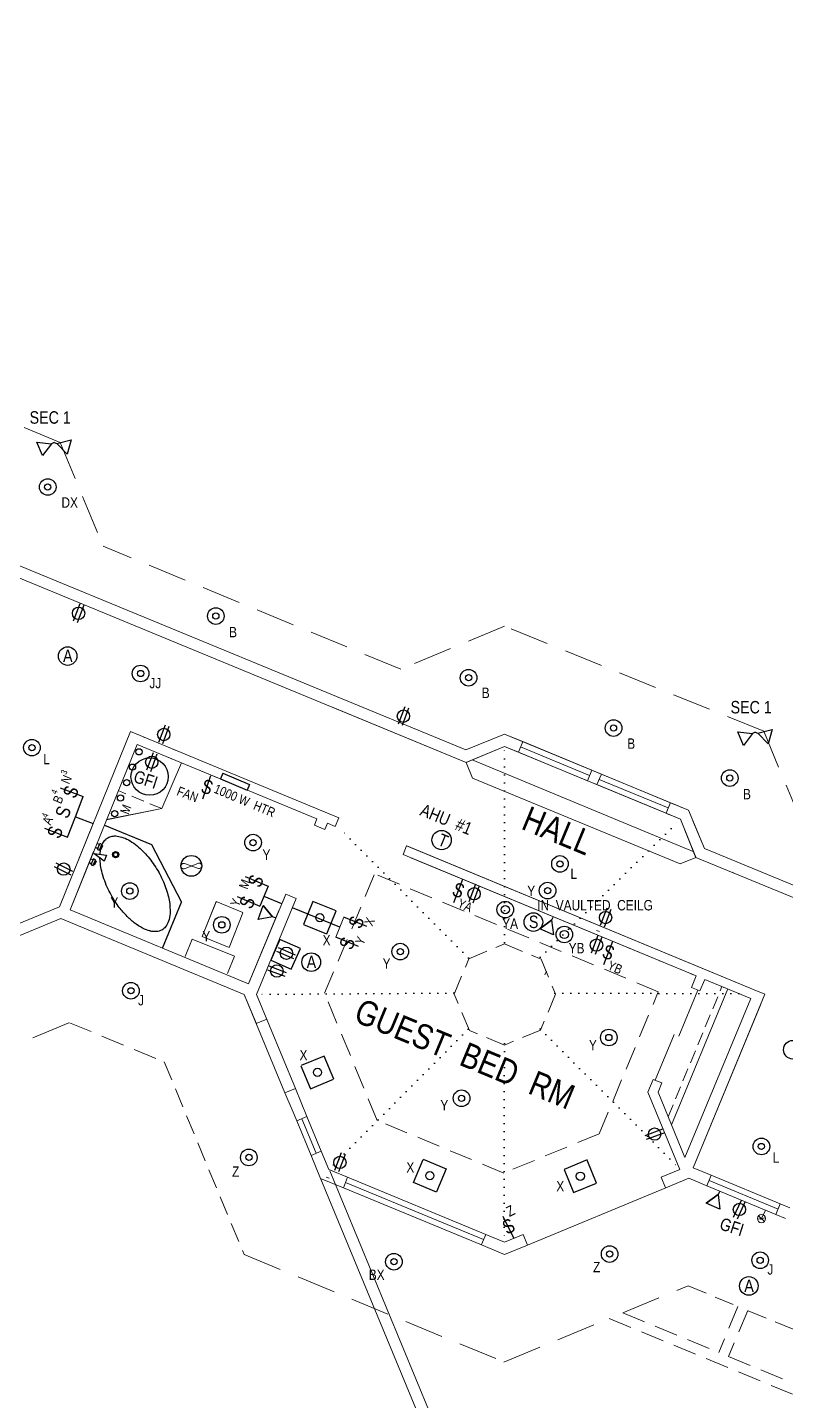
# Model space of a CAD drawing. Header units: inches. Extents: x 2775 to 14269, y 3098 to 7295.
# Drawn here: x 12578 to 12943, y 3693 to 4355 of the extents above; entities that cross this region are included whole.
import ezdxf

# ---------------------------------------------------------------- set-up
doc = ezdxf.new("R2010")
doc.units = ezdxf.units.IN
doc.header["$LTSCALE"] = 0.5
doc.header["$MEASUREMENT"] = 0
doc.linetypes.add('ACAD_ISO07W100', pattern=[3, 0, -3])
doc.linetypes.add('HIDDEN', pattern=[0.375, 0.25, -0.125])
for name, color, linetype, lineweight in [('BALCONY', 250, 'CONTINUOUS', 9), ('ELEC', 6, 'CONTINUOUS', 30), ('INT WALLS', 250, 'CONTINUOUS', 9), ('LITE COVE', 250, 'HIDDEN', 9), ('LL HVAC', 7, 'HIDDEN', 9), ('MILLWORK', 250, 'CONTINUOUS', 20), ('PLUMBING', 250, 'CONTINUOUS', 20), ('ROOFLINE', 250, 'HIDDEN', 9), ('ROOM TEXT', 252, 'CONTINUOUS', 20), ('SKYLITES', 250, 'CONTINUOUS', 9), ('WALLS', 250, 'CONTINUOUS', 9), ('WINDOWS', 250, 'CONTINUOUS', 9)]:
    doc.layers.add(name, color=color, linetype=linetype, lineweight=lineweight)
for name, color, linetype in [('CABINETS', 250, 'HIDDEN'), ('ELECTRICAL', 1, 'CONTINUOUS'), ('HVAC', 7, 'CONTINUOUS'), ('LL_ELECTRICAL', 1, 'CONTINUOUS'), ('LLPLUMBING', 250, 'CONTINUOUS')]:
    doc.layers.add(name, color=color, linetype=linetype)
doc.styles.add('ARCHENT', font='technical.ttf', dxfattribs={"height": 6})
doc.styles.add('ARCHENTLTD', font='technical.ttf', dxfattribs={"height": 6})

msp = doc.modelspace()

# ---------------------------------------------------------------- linework, layer by layer
at = {"layer": 'BALCONY', "color": 250, "linetype": 'ByBlock', "lineweight": 20, "ltscale": 50}
msp.add_line((12718.25, 3801.63), (12767.52, 3682.6), dxfattribs=at)
at = {"layer": 'BALCONY', "lineweight": 20, "ltscale": 50}
msp.add_line((12723.33, 3803.74), (12771.73, 3686.81), dxfattribs=at)
at = {"layer": 'CABINETS', "color": 250, "lineweight": 9, "ltscale": 50}
msp.add_line((12642.41, 3978.32), (12621.3, 3987.06), dxfattribs=at)
at = {"layer": 'CABINETS', "lineweight": 9, "ltscale": 50}
msp.add_line((12642.41, 3978.33), (12621.3, 3987.06), dxfattribs=at)
at = {"layer": 'ELEC', "color": 1, "linetype": 'Continuous', "ltscale": 0.75}
for p, q in [((12665.77, 3994.18), (12661.93, 3982.82)), ((12671.75, 3995.49), (12670.58, 3992.73)), ((12670.58, 3992.73), (12683.47, 3987.27)), ((12671.73, 3995.5), (12684.62, 3990.04)), ((12593.41, 3988.35), (12604.42, 3984.14)), ((12684.64, 3990.03), (12683.47, 3987.27)), ((12600.7, 3974.39), (12609.29, 3971.11)), ((12585.77, 3968.92), (12596.97, 3964.64)), ((12682.57, 3945.6), (12693.62, 3940.93)), ((12787.27, 3944.12), (12782.99, 3932.92)), ((12691.59, 3936.12), (12700.06, 3932.54)), ((12728.17, 3921.23), (12705.34, 3930.58)), ((12737.1, 3911.93), (12726.19, 3916.4)), ((12859.53, 3914.22), (12855.26, 3903.02)), ((12806.74, 3781.98), (12812.06, 3771.23))]:
    msp.add_line(p, q, dxfattribs=at)
at = {"layer": 'ELEC', "color": 1, "linetype": 'Continuous', "lineweight": 30, "ltscale": 25}
for p, q in [((12600.7, 3974.39), (12604.42, 3984.14)), ((12596.97, 3964.64), (12600.7, 3974.39)), ((12693.62, 3940.93), (12689.55, 3931.32))]:
    msp.add_line(p, q, dxfattribs=at)
at = {"layer": 'ELEC', "color": 3, "linetype": 'Continuous', "ltscale": 0.75}
for p, q in [((12678.69, 3935.91), (12689.55, 3931.32)), ((12741.24, 3921.52), (12730.15, 3926.06))]:
    msp.add_line(p, q, dxfattribs=at)
at = {"layer": 'ELEC', "color": 1, "linetype": 'Continuous', "lineweight": 9, "ltscale": 25}
msp.add_line((12730.15, 3926.06), (12726.19, 3916.4), dxfattribs=at)
at = {"layer": 'ELEC', "color": 4, "linetype": 'Continuous', "ltscale": 7.5}
for centre in [(12587.41, 4133.34), (12668.4, 4071.13), (12790.21, 4041.43), (12860.04, 4017.15), (12916.06, 3993.05), (12627.49, 3890.54), (12684.31, 3810.21), (12858.16, 3763.64), (12754.23, 3759.95), (12930.7, 3760.66)]:
    msp.add_circle(centre, 4, dxfattribs=at)
at = {"layer": 'ELEC', "color": 3, "linetype": 'Continuous'}
for centre in [(12587.41, 4133.34), (12579.77, 4007.72), (12686.35, 3961.95), (12834.23, 3951.7), (12626.96, 3938.59), (12671.28, 3922.32), (12931.29, 3815.51), (12754.23, 3759.95)]:
    msp.add_circle(centre, 1.5, dxfattribs=at)
at = {"layer": 'ELEC', "color": 4, "linetype": 'Continuous'}
for centre in [(12668.4, 4071.13), (12790.21, 4041.43), (12860.04, 4017.15), (12916.06, 3993.05), (12627.49, 3890.54), (12684.34, 3810.29), (12858.16, 3763.64), (12930.7, 3760.66)]:
    msp.add_circle(centre, 1.5, dxfattribs=at)
at = {"layer": 'ELEC', "color": 6, "linetype": 'Continuous', "lineweight": 30, "ltscale": 7.5}
for centre in [(12632.13, 4043.45), (12579.77, 4007.72), (12686.35, 3961.95), (12834.23, 3951.7), (12931.29, 3815.51)]:
    msp.add_circle(centre, 4, dxfattribs=at)
at = {"layer": 'ELEC', "color": 6, "linetype": 'Continuous'}
for centre in [(12632.13, 4043.45), (12631.39, 4005.71), (12628.26, 3998.34), (12625.45, 3990.85), (12622.45, 3983.43), (12619.64, 3975.94)]:
    msp.add_circle(centre, 1.5, dxfattribs=at)
at = {"layer": 'ELEC', "color": 6, "linetype": 'Continuous', "ltscale": 7.5}
for centre in [(12626.96, 3938.59), (12671.28, 3922.32)]:
    msp.add_circle(centre, 4, dxfattribs=at)
at = {"layer": 'ELEC', "color": 5, "linetype": 'Continuous', "ltscale": 7.5}
for centre in [(12828.27, 3938.82), (12757.26, 3909.43), (12857.77, 3868.04), (12786.8, 3838.73)]:
    msp.add_circle(centre, 4, dxfattribs=at)
at = {"layer": 'ELEC', "color": 5, "linetype": 'Continuous'}
for centre, radius in [((12828.27, 3938.82), 1.5), ((12807.88, 3929.65), 1.98), ((12836.33, 3917.68), 1.98), ((12757.26, 3909.43), 1.5), ((12857.77, 3868.04), 1.5), ((12786.8, 3838.73), 1.5)]:
    msp.add_circle(centre, radius, dxfattribs=at)
at = {"layer": 'ELEC', "color": 5, "linetype": 'Continuous', "lineweight": 30, "ltscale": 7.5}
for centre in [(12807.88, 3929.65), (12836.33, 3917.68)]:
    msp.add_circle(centre, 4, dxfattribs=at)
at = {"layer": 'ELEC', "color": 3, "linetype": 'Continuous', "lineweight": 30}
for centre in [(12718.52, 3925.77), (12717.39, 3851.22), (12771.5, 3801.43), (12844.04, 3801.16)]:
    msp.add_circle(centre, 1.98, dxfattribs=at)
at = {"layer": 'ELECTRICAL', "color": 3, "linetype": 'Continuous', "ltscale": 0.375}
for p, q in [((12591.79, 4154.32), (12598.71, 4156.09)), ((12598.71, 4156.09), (12596.74, 4149.2)), ((12582.09, 4155.02), (12589.17, 4154.22)), ((12584.95, 4148.45), (12582.09, 4155.02)), ((12589.17, 4154.22), (12584.95, 4148.45)), ((12596.74, 4149.2), (12591.79, 4154.32)), ((12919.87, 4015.39), (12926.94, 4014.59)), ((12922.73, 4008.82), (12919.87, 4015.39)), ((12926.94, 4014.59), (12922.73, 4008.82)), ((12929.56, 4014.69), (12936.48, 4016.46)), ((12934.51, 4009.57), (12929.56, 4014.69)), ((12936.48, 4016.46), (12934.51, 4009.57))]:
    msp.add_line(p, q, dxfattribs=at)
at = {"layer": 'ELECTRICAL', "color": 3, "linetype": 'Continuous', "ltscale": 0.75}
for p, q in [((12590.46, 4154.84), (12589.17, 4154.22)), ((12590.46, 4154.84), (12591.79, 4154.32)), ((12928.23, 4015.21), (12926.94, 4014.59)), ((12928.23, 4015.21), (12929.56, 4014.69)), ((12638.14, 4005.26), (12634.98, 3996.83)), ((12640.02, 4004.55), (12636.85, 3996.12))]:
    msp.add_line(p, q, dxfattribs=at)
at = {"layer": 'ELECTRICAL', "color": 1, "linetype": 'Continuous', "ltscale": 0.75}
for p, q in [((12602.87, 4077.03), (12599.71, 4068.6)), ((12604.74, 4076.33), (12601.58, 4067.9)), ((12759.41, 4027.46), (12756.25, 4019.03)), ((12761.29, 4026.76), (12758.12, 4018.33)), ((12643.94, 4018.63), (12640.78, 4010.2)), ((12645.81, 4017.93), (12642.65, 4009.5)), ((12599.56, 3948.1), (12591.5, 3952.1)), ((12598.67, 3946.31), (12590.61, 3950.31)), ((12793.48, 3941.89), (12790.32, 3933.46)), ((12795.36, 3941.18), (12792.19, 3932.75)), ((12688.74, 3924.85), (12691.16, 3931.59)), ((12695.76, 3926.16), (12691.16, 3931.59)), ((12695.76, 3926.16), (12688.74, 3924.85)), ((12695.76, 3926.16), (12688.74, 3924.85)), ((12697.11, 3925.68), (12695.76, 3926.16)), ((12830.22, 3924.6), (12824.47, 3920.41)), ((12830.8, 3925.91), (12830.22, 3924.6)), ((12830.22, 3924.6), (12831.03, 3917.5)), ((12830.22, 3924.6), (12831.03, 3917.5)), ((12856.83, 3930.41), (12853.67, 3921.98)), ((12858.71, 3929.71), (12855.54, 3921.28)), ((12831.03, 3917.5), (12824.47, 3920.41)), ((12698.37, 3911.48), (12706.61, 3907.86)), ((12852.46, 3917.15), (12849.3, 3908.72)), ((12854.34, 3916.45), (12851.17, 3908.02)), ((12697.56, 3909.65), (12705.8, 3906.02)), ((12693.23, 3900.7), (12701.66, 3897.54)), ((12693.93, 3902.58), (12702.36, 3899.41)), ((12875.28, 3820.82), (12883.72, 3823.95)), ((12875.98, 3818.95), (12884.42, 3822.07)), ((12728.81, 3812.36), (12725.65, 3803.93)), ((12730.68, 3811.66), (12727.52, 3803.23)), ((12910.44, 3792.38), (12904.69, 3788.18)), ((12911.02, 3793.69), (12910.44, 3792.38)), ((12910.44, 3792.38), (12911.25, 3785.28)), ((12910.44, 3792.38), (12911.25, 3785.28)), ((12911.25, 3785.28), (12904.69, 3788.18)), ((12917.91, 3781.48), (12921.67, 3789.66)), ((12919.72, 3780.65), (12923.48, 3788.83))]:
    msp.add_line(p, q, dxfattribs=at)
at = {"layer": 'ELECTRICAL', "color": 1, "linetype": 'Continuous', "ltscale": 0.375}
for p, q in [((12688.74, 3924.85), (12691.16, 3931.59)), ((12691.16, 3931.59), (12695.76, 3926.16)), ((12695.76, 3926.16), (12688.74, 3924.85)), ((12824.47, 3920.41), (12830.22, 3924.6)), ((12830.22, 3924.6), (12831.03, 3917.5)), ((12831.03, 3917.5), (12824.47, 3920.41)), ((12904.69, 3788.18), (12910.44, 3792.38)), ((12910.44, 3792.38), (12911.25, 3785.28)), ((12911.25, 3785.28), (12904.69, 3788.18))]:
    msp.add_line(p, q, dxfattribs=at)
at = {"layer": 'ELECTRICAL', "color": 1, "linetype": 'Continuous', "lineweight": 30, "ltscale": 0.375}
msp.add_lwpolyline([(12699.2, 3915.3), (12694.83, 3905.36), (12704.77, 3900.99), (12709.14, 3910.93)], close=True, dxfattribs=at)
at = {"layer": 'ELECTRICAL', "color": 1, "linetype": 'Continuous', "lineweight": 30, "ltscale": 0.75}
for centre, radius in [((12602.24, 4072.46), 2.98), ((12596.99, 4051.85), 4.48), ((12758.78, 4022.89), 2.98), ((12643.31, 4014.06), 2.98), ((12595.08, 3949.19), 2.98), ((12792.86, 3937.31), 2.98), ((12856.2, 3925.84), 2.98), ((12702.39, 3908.61), 2.98), ((12851.83, 3912.58), 2.98), ((12714.37, 3904.34), 4.48), ((12697.8, 3900.07), 2.98), ((12879.84, 3821.46), 2.98), ((12728.18, 3807.79), 2.98), ((12920.68, 3785.16), 2.98), ((12925.24, 3748.28), 4.48)]:
    msp.add_circle(centre, radius, dxfattribs=at)
at = {"layer": 'ELECTRICAL', "color": 3, "linetype": 'Continuous', "lineweight": 30, "ltscale": 0.75}
for centre, radius in [((12637.52, 4000.68), 2.98), ((12821.43, 3923.66), 4.48), ((12946.41, 3862.14), 4.48)]:
    msp.add_circle(centre, radius, dxfattribs=at)
at = {"layer": 'ELECTRICAL', "color": 1, "linetype": 'Continuous', "ltscale": 0.75}
for points in [[(12695.76, 3926.16), (12688.74, 3924.85), (12691.16, 3931.59), (12695.76, 3926.16)], [(12695.76, 3926.16), (12690.7, 3925.22), (12692.42, 3930.1), (12695.76, 3926.16)], [(12830.22, 3924.6), (12831.03, 3917.5), (12824.47, 3920.41), (12830.22, 3924.6)], [(12830.22, 3924.6), (12830.8, 3919.49), (12826.05, 3921.56), (12830.22, 3924.6)], [(12910.44, 3792.38), (12911.25, 3785.28), (12904.69, 3788.18), (12910.44, 3792.38)], [(12910.44, 3792.38), (12911.02, 3787.27), (12906.27, 3789.33), (12910.44, 3792.38)]]:
    msp.add_solid(points, dxfattribs=at)
at = {"layer": 'HVAC', "color": 1, "linetype": 'Continuous', "lineweight": 9, "ltscale": 50}
for p, q in [((12653.24, 3951.92), (12660.08, 3949.5)), ((12660.03, 3952.04), (12653.35, 3949.39))]:
    msp.add_line(p, q, dxfattribs=at)
at = {"layer": 'HVAC', "color": 3, "linetype": 'Continuous', "lineweight": 25, "ltscale": 50}
msp.add_circle((12777.2, 3963.19), 4.66, dxfattribs=at)
at = {"layer": 'HVAC', "color": 1, "linetype": 'Continuous', "lineweight": 30, "ltscale": 175}
msp.add_circle((12656.59, 3950.75, -2), 5, dxfattribs=at)
at = {"layer": 'HVAC', "color": 1, "linetype": 'Continuous', "lineweight": 9, "ltscale": 50}
for centre, start, end in [((12652.89, 3950.63), 73.80426, 293.63984), ((12660.29, 3950.79), 261.3807, 100.95839)]:
    msp.add_arc(centre, 1.29, start, end, dxfattribs=at)
at = {"layer": 'INT WALLS', "ltscale": 75}
for p, q in [((12788.98, 4000.62), (12724.95, 4027.13)), ((12680.04, 3993.59), (12627.28, 4015.43)), ((12927.88, 3891), (12760.34, 3960.32)), ((12927.88, 3891), (12760.36, 3960.34)), ((12899.7, 3954.77), (12995.75, 3915.22)), ((12897.53, 3892.2), (12901.69, 3890.48)), ((12879.18, 3847.85), (12883.33, 3846.13))]:
    msp.add_line(p, q, dxfattribs=at)
at = {"layer": 'INT WALLS', "ltscale": 50}
for p, q in [((12717.1, 3973.37), (12630.48, 4009.23)), ((12725.88, 3969.76), (12722.19, 3971.27)), ((12725.84, 3969.76), (12722.2, 3971.29)), ((12899.83, 3897.74), (12758.63, 3956.19)), ((12899.83, 3897.74), (12762.43, 3954.62)), ((12899.83, 3897.74), (12897.53, 3892.2)), ((12903.99, 3896.02), (12901.69, 3890.48)), ((12926.16, 3886.85), (12903.99, 3896.02)), ((12900.7, 3890.9), (12891.52, 3868.72)), ((12889.22, 3869.44), (12880.12, 3847.46)), ((12879.18, 3847.85), (12876.6, 3841.61)), ((12883.33, 3846.13), (12881.47, 3841.62)), ((12876.6, 3841.61), (12892.03, 3804.38)), ((12881.47, 3841.62), (12894.46, 3810.26))]:
    msp.add_line(p, q, dxfattribs=at)
at = {"layer": 'LITE COVE', "linetype": 'ACAD_ISO07W100', "lineweight": 30, "ltscale": 2.5}
for p, q in [((12807.48, 3913.82), (12807.56, 4008.56)), ((12824.69, 3906.68), (12892.31, 3973.23)), ((12790.08, 3906.38), (12727.86, 3968.92)), ((12783.11, 3889.49), (12688.06, 3888.81)), ((12831.81, 3889.45), (12927.14, 3889.18)), ((12790.02, 3872.05), (12722.82, 3804.45)), ((12824.67, 3872.24), (12892.13, 3804.64)), ((12807.44, 3865.12), (12807.29, 3769.49))]:
    msp.add_line(p, q, dxfattribs=at)
at = {"layer": 'LL_ELECTRICAL', "color": 7, "linetype": 'Continuous', "lineweight": 30, "ltscale": 50}
for p, q in [((12715.22, 3933.64), (12710.63, 3922.55)), ((12726.42, 3929), (12715.22, 3933.64)), ((12721.83, 3917.91), (12726.42, 3929)), ((12710.63, 3922.55), (12721.72, 3917.97)), ((12720.62, 3859.05), (12709.54, 3854.45)), ((12725.22, 3847.96), (12720.62, 3859.05)), ((12709.42, 3854.41), (12714.02, 3843.33)), ((12714.02, 3843.33), (12725.1, 3847.93)), ((12763.64, 3798.13), (12768.24, 3809.21)), ((12768.28, 3809.33), (12779.36, 3804.73)), ((12847.26, 3809.06), (12836.17, 3804.46)), ((12851.9, 3797.86), (12847.3, 3808.94)), ((12779.36, 3804.73), (12774.77, 3793.65)), ((12836.17, 3804.46), (12840.77, 3793.38)), ((12774.73, 3793.53), (12763.64, 3798.13)), ((12840.81, 3793.26), (12851.9, 3797.86))]:
    msp.add_line(p, q, dxfattribs=at)
at = {"layer": 'LLPLUMBING', "color": 5}
for p, q in [((12614.73, 3970.36, -1), (12637.37, 3960.98, -1)), ((12610.7, 3959.52, -1), (12611.62, 3959.14, -1)), ((12611.62, 3959.14, -1), (12611.43, 3958.68, -1)), ((12611.43, 3958.68, -1), (12612.35, 3958.3, -1)), ((12612.39, 3960.99, -1), (12611.46, 3961.37, -1)), ((12611.62, 3959.14, -1), (12612.39, 3960.99, -1)), ((12612.35, 3958.3, -1), (12613.5, 3961.07, -1)), ((12613.01, 3958.57, -1), (12612.55, 3958.76, -1)), ((12613.5, 3961.07, -1), (12612.58, 3961.45, -1)), ((12613.77, 3960.42, -1), (12613.01, 3958.57, -1)), ((12613.31, 3960.61, -1), (12613.77, 3960.42, -1)), ((12637.37, 3960.98, -1), (12651.82, 3933.25, -1)), ((12607.64, 3952.13, -1), (12608.56, 3951.75, -1)), ((12608.56, 3951.75, -1), (12608.37, 3951.29, -1)), ((12608.37, 3951.29, -1), (12609.29, 3950.91, -1)), ((12609.33, 3953.6, -1), (12608.4, 3953.98, -1)), ((12608.56, 3951.75, -1), (12609.33, 3953.6, -1)), ((12609.29, 3950.91, -1), (12610.44, 3953.68, -1)), ((12609.52, 3954.06, -1), (12609.33, 3953.6, -1)), ((12609.95, 3951.18, -1), (12609.48, 3951.37, -1)), ((12610.44, 3953.68, -1), (12609.52, 3954.06, -1)), ((12609.58, 3956.78, -1), (12615.7, 3955.87, -1)), ((12614.55, 3953.09, -1), (12609.58, 3956.78, -1)), ((12610.71, 3953.02, -1), (12609.95, 3951.18, -1)), ((12610.25, 3953.22, -1), (12610.71, 3953.02, -1)), ((12642.67, 3911.1), (12651.82, 3933.25, -1))]:
    msp.add_line(p, q, dxfattribs=at)
at = {"layer": 'LLPLUMBING', "color": 250, "lineweight": 9}
for p, q in [((12614.73, 3970.35, -1), (12637.37, 3960.97, -1)), ((12610.7, 3959.52, -1), (12611.62, 3959.13, -1)), ((12611.62, 3959.13, -1), (12611.43, 3958.67, -1)), ((12611.43, 3958.67, -1), (12612.36, 3958.29, -1)), ((12612.39, 3960.98, -1), (12611.46, 3961.37, -1)), ((12611.62, 3959.13, -1), (12612.39, 3960.98, -1)), ((12612.36, 3958.29, -1), (12613.5, 3961.06, -1)), ((12613.01, 3958.56, -1), (12612.55, 3958.75, -1)), ((12613.5, 3961.06, -1), (12612.58, 3961.44, -1)), ((12613.77, 3960.41, -1), (12613.01, 3958.56, -1)), ((12613.31, 3960.6, -1), (12613.77, 3960.41, -1)), ((12637.37, 3960.97, -1), (12651.82, 3933.25, -1)), ((12607.64, 3952.13, -1), (12608.56, 3951.74, -1)), ((12608.56, 3951.74, -1), (12608.37, 3951.28, -1)), ((12608.37, 3951.28, -1), (12609.29, 3950.9, -1)), ((12609.33, 3953.59, -1), (12608.4, 3953.97, -1)), ((12608.56, 3951.74, -1), (12609.33, 3953.59, -1)), ((12609.29, 3950.9, -1), (12610.44, 3953.67, -1)), ((12609.52, 3954.05, -1), (12609.33, 3953.59, -1)), ((12609.95, 3951.17, -1), (12609.49, 3951.36, -1)), ((12610.44, 3953.67, -1), (12609.52, 3954.05, -1)), ((12609.58, 3956.77, -1), (12615.7, 3955.86, -1)), ((12614.55, 3953.09, -1), (12609.58, 3956.77, -1)), ((12610.71, 3953.02, -1), (12609.95, 3951.17, -1)), ((12610.25, 3953.21, -1), (12610.71, 3953.02, -1)), ((12642.68, 3911.09), (12651.82, 3933.25, -1))]:
    msp.add_line(p, q, dxfattribs=at)
at = {"layer": 'LLPLUMBING', "color": 5, "ltscale": 12}
msp.add_line((12615.7, 3955.87, -1), (12614.55, 3953.09, -1), dxfattribs=at)
at = {"layer": 'LLPLUMBING', "color": 250, "lineweight": 9, "ltscale": 12}
msp.add_line((12615.7, 3955.86, -1), (12614.55, 3953.09, -1), dxfattribs=at)
at = {"layer": 'LLPLUMBING', "linetype": 'Continuous', "lineweight": 9, "ltscale": 175}
msp.add_line((12827.75, 3900.06), (12827, 3898.2), dxfattribs=at)
at = {"layer": 'LLPLUMBING', "color": 5}
for radius in [1.5, 1.03]:
    msp.add_circle((12620.12, 3956.19, -1), radius, dxfattribs=at)
at = {"layer": 'LLPLUMBING', "color": 250, "lineweight": 9}
for radius in [1.5, 1.03]:
    msp.add_circle((12620.13, 3956.18, -1), radius, dxfattribs=at)
at = {"layer": 'LLPLUMBING', "color": 5}
for points, knots in [([(12613.47, 3960.54, -1), (12613.62, 3960.94, -1), (12613.79, 3961.31, -1), (12614.38, 3962.41, -1), (12614.85, 3963.03, -1), (12615.7, 3963.83, -1), (12616.05, 3964.09, -1), (12616.42, 3964.31, -1), (12617.02, 3964.66, -1), (12617.69, 3964.91, -1), (12619.19, 3965.18, -1), (12620.02, 3965.2, -1), (12621.85, 3964.97, -1), (12622.84, 3964.72, -1), (12624.92, 3963.95, -1), (12626.02, 3963.41, -1), (12628.25, 3962.07, -1), (12629.39, 3961.27, -1), (12632.32, 3958.86, -1), (12634.1, 3957.08, -1), (12637.45, 3953.08, -1), (12639.01, 3950.85, -1), (12641.75, 3946.18, -1), (12642.94, 3943.73, -1), (12644.81, 3938.85, -1), (12645.49, 3936.43, -1), (12646.31, 3931.86, -1), (12646.45, 3929.71, -1), (12646.22, 3926.43, -1), (12645.98, 3925.18, -1), (12645.26, 3923.03, -1), (12644.78, 3922.14, -1), (12643.67, 3920.71, -1), (12643.03, 3920.18, -1), (12641.59, 3919.4, -1), (12640.78, 3919.16, -1), (12638.91, 3918.99, -1), (12637.86, 3919.08, -1), (12635.56, 3919.63, -1), (12634.32, 3920.1, -1), (12631.75, 3921.43, -1), (12630.42, 3922.29, -1), (12627.76, 3924.35, -1), (12626.43, 3925.56, -1), (12623.84, 3928.25, -1), (12622.59, 3929.74, -1), (12619.74, 3933.6, -1), (12618.22, 3936.08, -1), (12615.67, 3941.18, -1), (12614.64, 3943.8, -1), (12613.16, 3948.87, -1), (12612.73, 3951.32, -1), (12612.58, 3953.9, -1), (12612.57, 3954.23, -1), (12612.56, 3954.57, -1)], [5.883628, 5.883628, 5.883628, 5.883628, 5.971614, 5.971614, 6.164471, 6.164471, 6.283185, 6.283185, 6.283185, 6.475523, 6.475523, 6.66786, 6.66786, 6.860198, 6.860198, 7.052535, 7.052535, 7.244872, 7.244872, 7.549445, 7.549445, 7.854018, 7.854018, 8.15859, 8.15859, 8.463163, 8.463163, 8.767735, 8.767735, 8.993422, 8.993422, 9.21911, 9.21911, 9.444797, 9.444797, 9.670484, 9.670484, 9.896171, 9.896171, 10.121858, 10.121858, 10.347545, 10.347545, 10.573232, 10.573232, 10.79892, 10.79892, 11.121232, 11.121232, 11.443544, 11.443544, 11.765857, 11.765857, 11.815651, 11.815651, 11.815651, 11.815651]), ([(12612.6, 3956.33, -1), (12612.65, 3956.97, -1), (12612.72, 3957.58, -1), (12612.85, 3958.31, -1), (12612.88, 3958.46, -1), (12612.91, 3958.61, -1)], [5.6234548, 5.6234548, 5.6234548, 5.6234548, 5.7271427, 5.7271427, 5.7542207, 5.7542207, 5.7542207, 5.7542207])]:
    msp.add_open_spline(points, degree=3, knots=knots, dxfattribs=at)
at = {"layer": 'LLPLUMBING', "color": 250, "lineweight": 9}
for points, knots in [([(12613.47, 3960.54, -1), (12613.62, 3960.94, -1), (12613.79, 3961.31, -1), (12614.38, 3962.4, -1), (12614.85, 3963.02, -1), (12615.7, 3963.82, -1), (12616.05, 3964.08, -1), (12616.42, 3964.3, -1), (12617.02, 3964.65, -1), (12617.69, 3964.9, -1), (12619.19, 3965.17, -1), (12620.02, 3965.19, -1), (12621.85, 3964.96, -1), (12622.84, 3964.72, -1), (12624.92, 3963.94, -1), (12626.02, 3963.41, -1), (12628.25, 3962.07, -1), (12629.39, 3961.26, -1), (12632.32, 3958.86, -1), (12634.1, 3957.08, -1), (12637.45, 3953.07, -1), (12639.01, 3950.84, -1), (12641.75, 3946.17, -1), (12642.94, 3943.72, -1), (12644.81, 3938.85, -1), (12645.49, 3936.42, -1), (12646.32, 3931.85, -1), (12646.45, 3929.71, -1), (12646.22, 3926.42, -1), (12645.98, 3925.17, -1), (12645.26, 3923.02, -1), (12644.78, 3922.13, -1), (12643.67, 3920.71, -1), (12643.04, 3920.17, -1), (12641.59, 3919.39, -1), (12640.78, 3919.15, -1), (12638.91, 3918.99, -1), (12637.86, 3919.07, -1), (12635.56, 3919.62, -1), (12634.33, 3920.09, -1), (12631.75, 3921.42, -1), (12630.42, 3922.28, -1), (12627.76, 3924.34, -1), (12626.43, 3925.55, -1), (12623.84, 3928.24, -1), (12622.59, 3929.73, -1), (12619.74, 3933.6, -1), (12618.22, 3936.08, -1), (12615.67, 3941.17, -1), (12614.64, 3943.79, -1), (12613.17, 3948.86, -1), (12612.73, 3951.32, -1), (12612.58, 3953.89, -1), (12612.57, 3954.23, -1), (12612.56, 3954.56, -1)], [5.883628, 5.883628, 5.883628, 5.883628, 5.971614, 5.971614, 6.164471, 6.164471, 6.283185, 6.283185, 6.283185, 6.475523, 6.475523, 6.66786, 6.66786, 6.860198, 6.860198, 7.052535, 7.052535, 7.244872, 7.244872, 7.549445, 7.549445, 7.854018, 7.854018, 8.15859, 8.15859, 8.463163, 8.463163, 8.767735, 8.767735, 8.993422, 8.993422, 9.21911, 9.21911, 9.444797, 9.444797, 9.670484, 9.670484, 9.896171, 9.896171, 10.121858, 10.121858, 10.347545, 10.347545, 10.573232, 10.573232, 10.79892, 10.79892, 11.121232, 11.121232, 11.443544, 11.443544, 11.765857, 11.765857, 11.815651, 11.815651, 11.815651, 11.815651]), ([(12612.61, 3956.32, -1), (12612.65, 3956.96, -1), (12612.72, 3957.58, -1), (12612.85, 3958.31, -1), (12612.88, 3958.46, -1), (12612.91, 3958.6, -1)], [5.6234548, 5.6234548, 5.6234548, 5.6234548, 5.7271427, 5.7271427, 5.7542207, 5.7542207, 5.7542207, 5.7542207])]:
    msp.add_open_spline(points, degree=3, knots=knots, dxfattribs=at)
at = {"layer": 'MILLWORK', "color": 250, "linetype": 'Continuous', "lineweight": 9, "ltscale": 5}
msp.add_line((12642.41, 3978.32), (12651.85, 4000.39), dxfattribs=at)
at = {"layer": 'MILLWORK', "lineweight": 9, "ltscale": 75}
for p, q in [((12788.98, 4000.62), (12792.13, 3993.05)), ((12892.08, 3951.68), (12899.68, 3954.78))]:
    msp.add_line(p, q, dxfattribs=at)
at = {"layer": 'MILLWORK', "lineweight": 9, "ltscale": 50}
for p, q in [((12898.81, 3957.55), (12791.88, 4001.81)), ((12892.08, 3951.68), (12792.13, 3993.05))]:
    msp.add_line(p, q, dxfattribs=at)
at = {"layer": 'MILLWORK', "color": 250, "lineweight": 9, "ltscale": 10}
msp.add_line((12642.41, 3978.32), (12615.78, 3973.01), dxfattribs=at)
at = {"layer": 'MILLWORK', "linetype": 'HIDDEN', "lineweight": 9, "ltscale": 50}
msp.add_line((12886.34, 3829.86), (12912.3, 3892.58), dxfattribs=at)
at = {"layer": 'MILLWORK', "linetype": 'Continuous', "lineweight": 9, "ltscale": 75}
msp.add_line((12887.96, 3825.94), (12915.07, 3891.43), dxfattribs=at)
at = {"layer": 'PLUMBING', "color": 5, "ltscale": 75}
for p, q in [((12668.64, 3933.5, -1), (12661.77, 3916.73, -1)), ((12668.51, 3933.55, -1), (12681.48, 3928.29, -1)), ((12681.43, 3928.18, -1), (12674.75, 3911.47, -1)), ((12656.95, 3915.45, -1), (12653.59, 3907.04, -1)), ((12656.95, 3915.45, -1), (12677.34, 3907.18, -1)), ((12661.77, 3916.73, -1), (12674.75, 3911.47, -1)), ((12677.34, 3907.18, -1), (12674.02, 3898.87, -1))]:
    msp.add_line(p, q, dxfattribs=at)
at = {"layer": 'PLUMBING', "color": 250, "lineweight": 9, "ltscale": 75}
for p, q in [((12668.64, 3933.49, -1), (12661.77, 3916.72, -1)), ((12681.43, 3928.17, -1), (12674.75, 3911.46, -1)), ((12656.95, 3915.44, -1), (12653.59, 3907.03, -1)), ((12656.95, 3915.44, -1), (12677.34, 3907.17, -1)), ((12661.77, 3916.72, -1), (12674.75, 3911.46, -1)), ((12677.34, 3907.17, -1), (12674.02, 3898.87, -1))]:
    msp.add_line(p, q, dxfattribs=at)
at = {"layer": 'PLUMBING', "linetype": 'Continuous', "lineweight": 9, "ltscale": 25}
for p, q in [((12929.38, 3780.44), (12933.29, 3781.07)), ((12929.94, 3782.15), (12932.74, 3779.35))]:
    msp.add_line(p, q, dxfattribs=at)
at = {"layer": 'PLUMBING', "lineweight": 9, "ltscale": 50}
msp.add_line((12931.03, 3780.08), (12933.22, 3784.88), dxfattribs=at)
at = {"layer": 'PLUMBING', "color": 5, "linetype": 'Continuous', "lineweight": -3, "ltscale": 1.5}
msp.add_circle((12636.51, 3993.76, -178358.1), 9, dxfattribs=at)
at = {"layer": 'PLUMBING', "color": 250, "linetype": 'Continuous', "lineweight": 9, "ltscale": 1.5}
msp.add_circle((12636.51, 3993.75, -178358.1), 9, dxfattribs=at)
at = {"layer": 'PLUMBING', "lineweight": 9, "ltscale": 150}
msp.add_circle((12931.34, 3780.75), 1.98, dxfattribs=at)
at = {"layer": 'ROOFLINE', "linetype": 'HIDDEN', "ltscale": 150}
for p, q in [((12593.36, 4154.73), (12115.85, 4354.82)), ((12593.36, 4154.74), (12614.13, 4104.76)), ((12757.59, 4045.51), (12614.13, 4104.76)), ((12807.49, 4066.24), (12757.59, 4045.51)), ((12932.4, 4015.63), (12807.49, 4066.24)), ((12932.4, 4015.63), (12953.63, 3964.55)), ((12424.32, 3803.34), (12597.86, 3875.14)), ((12682.03, 3763.43), (12807.21, 3711.62))]:
    msp.add_line(p, q, dxfattribs=at)
at = {"layer": 'ROOFLINE', "ltscale": 90}
for p, q in [((12720.82, 3889.32), (12744.95, 3946.86)), ((12881.59, 3890.09), (12744.95, 3946.86)), ((12746.1, 3828.08), (12720.82, 3889.32)), ((12853.16, 3821.67), (12881.59, 3890.09)), ((12807.22, 3802.69), (12746.1, 3828.08)), ((12853.16, 3821.67), (12807.22, 3802.69))]:
    msp.add_line(p, q, dxfattribs=at)
at = {"layer": 'ROOFLINE', "linetype": 'HIDDEN', "ltscale": 90}
for p, q in [((12597.86, 3875.14), (12643.53, 3856.26)), ((12857.95, 3732.61), (12963.97, 3688.78)), ((12864.55, 3735.34), (12910.79, 3716.22)), ((12919.95, 3738.4), (12910.79, 3716.22)), ((12924.69, 3736.47), (12915.41, 3714.31)), ((12915.41, 3714.31), (12961.25, 3695.36))]:
    msp.add_line(p, q, dxfattribs=at)
at = {"layer": 'ROOFLINE', "linetype": 'HIDDEN', "ltscale": 75}
for p, q in [((12643.53, 3856.26), (12682.03, 3763.43)), ((12895.96, 3748.33), (12919.95, 3738.4)), ((12924.97, 3736.35), (12948.23, 3726.72))]:
    msp.add_line(p, q, dxfattribs=at)
at = {"layer": 'ROOFLINE', "ltscale": 150}
for p, q in [((12864.55, 3735.34), (12895.96, 3748.33)), ((12807.21, 3711.62), (12857.95, 3732.61))]:
    msp.add_line(p, q, dxfattribs=at)
at = {"layer": 'SKYLITES', "linetype": 'HIDDEN', "ltscale": 75}
for p, q in [((12790.36, 3905.99), (12807.52, 3913.11)), ((12807.52, 3913.11), (12825.13, 3905.82)), ((12783.27, 3888.85), (12790.36, 3905.99)), ((12825.13, 3905.82), (12832.13, 3888.86)), ((12790.66, 3871.39), (12783.27, 3888.85)), ((12832.13, 3888.86), (12824.82, 3871.57)), ((12807.55, 3864.4), (12790.66, 3871.39)), ((12824.82, 3871.57), (12807.55, 3864.4))]:
    msp.add_line(p, q, dxfattribs=at)
at = {"layer": 'WALLS', "color": 250, "ltscale": 50}
for p, q in [((12788.94, 4006.59), (12571.57, 4096.36)), ((12788.98, 4000.62), (12572.42, 4090.06)), ((12892.23, 3973.26), (12807.56, 4008.31)), ((12720.95, 3968.31), (12722.2, 3971.29)), ((13092.08, 3881.4), (12903.85, 3959.13)), ((12702.11, 3937.15), (12684.21, 3893.9)), ((12707.19, 3935.04), (12688.06, 3888.81))]:
    msp.add_line(p, q, dxfattribs=at)
at = {"layer": 'WALLS', "color": 250, "ltscale": 75}
for p, q in [((12627.28, 4015.43), (12593.05, 3931.08)), ((12807.5, 4014.28), (12788.94, 4006.59)), ((12896.2, 3977.59), (12807.51, 4014.28)), ((12630.48, 4009.23), (12598.16, 3929.52)), ((12807.56, 4008.35), (12788.94, 4000.63)), ((12896.2, 3977.59), (12903.85, 3959.13)), ((12892.23, 3973.26), (12899.63, 3954.91)), ((12720.95, 3968.31), (12715.88, 3970.41)), ((12541.01, 3909.52), (12593.05, 3931.08)), ((12543.11, 3904.43), (12593.71, 3925.4)), ((12593.71, 3925.4), (12682.1, 3888.81)), ((12598.16, 3929.52), (12684.21, 3893.89))]:
    msp.add_line(p, q, dxfattribs=at)
at = {"layer": 'WALLS', "lineweight": 9, "ltscale": 50}
for p, q in [((12632.68, 4013.19), (12634.07, 4012.62)), ((12754.51, 4014.87), (12755.89, 4014.29)), ((12630.96, 4009.03), (12632.35, 4008.46)), ((12647.42, 4007.09), (12648.81, 4006.52)), ((12769.29, 4008.73), (12770.67, 4008.16)), ((12645.7, 4002.93), (12647.08, 4002.36)), ((12660.48, 3996.81), (12661.87, 3996.24)), ((12667.91, 3993.74), (12669.3, 3993.16)), ((12671.36, 3992.31), (12672.75, 3991.74)), ((12888.35, 3980.82), (12889.74, 3980.25)), ((12722.2, 3971.29), (12723.58, 3970.72)), ((12886.25, 3975.74), (12887.63, 3975.17)), ((12763.99, 3953.96), (12765.38, 3953.39)), ((12778.78, 3947.84), (12780.16, 3947.27)), ((12917.18, 3947.68), (12918.56, 3947.1)), ((12793.55, 3941.71), (12794.94, 3941.14)), ((12808.33, 3935.58), (12809.72, 3935.01)), ((12823.14, 3929.51), (12824.52, 3928.94)), ((12837.92, 3923.38), (12839.3, 3922.81)), ((12851.88, 3919.63), (12853.26, 3919.06)), ((12852.69, 3917.25), (12854.08, 3916.67)), ((12867.48, 3911.13), (12868.86, 3910.55)), ((12882.26, 3905), (12883.64, 3904.42)), ((12897.03, 3898.87), (12898.42, 3898.29)), ((12911.82, 3892.75), (12913.2, 3892.17)), ((12911.83, 3892.76), (12913.21, 3892.19)), ((12721.56, 3800.79), (12722.95, 3800.22)), ((12798.47, 3773.14), (12731.92, 3800.68))]:
    msp.add_line(p, q, dxfattribs=at)
at = {"layer": 'WALLS', "ltscale": 75}
for p, q in [((12816.28, 4010.65), (12807.51, 4014.28)), ((12816.28, 4010.66), (12814.18, 4005.57)), ((12807.56, 4008.31), (12788.98, 4000.62)), ((12727.59, 3973.9), (12680.04, 3993.59)), ((12849.54, 3996.89), (12847.44, 3991.8)), ((12854.16, 3994.97), (12849.54, 3996.88)), ((12854.16, 3994.98), (12852.06, 3989.89)), ((12887.43, 3981.21), (12885.32, 3976.12)), ((12896.2, 3977.57), (12887.43, 3981.2)), ((12609.29, 3971.11), (12593.05, 3931.08)), ((12727.59, 3973.9), (12725.88, 3969.76)), ((12892.23, 3973.26), (12899.75, 3954.61)), ((12898.31, 3972.5), (12903.85, 3959.13)), ((12720.95, 3968.31), (12715.88, 3970.41)), ((12609.53, 3957.62), (12598.13, 3929.53)), ((12760.34, 3960.32), (12758.63, 3956.18)), ((12707.18, 3935.05), (12702.11, 3937.15)), ((12682.11, 3888.82), (12687.97, 3874.68)), ((12701.65, 3841.39), (12682.11, 3888.82)), ((12706.77, 3843.49), (12688.06, 3888.81)), ((12898.36, 3805.26), (12932.96, 3888.9)), ((12932.96, 3888.9), (12927.88, 3891)), ((12930.99, 3884.08), (12898.34, 3805.27)), ((12687.9, 3874.77), (12692.98, 3876.87)), ((12705.2, 3833.11), (12701.65, 3841.39)), ((12701.66, 3841.38), (12706.74, 3843.48)), ((12712.33, 3829.9), (12706.74, 3843.48)), ((12705.2, 3833.11), (12707.38, 3827.86)), ((12707.41, 3827.87), (12712.32, 3829.89)), ((12714.27, 3811.23), (12719.18, 3813.25)), ((12722.82, 3804.45), (12719.19, 3813.26)), ((12714.27, 3811.23), (12718.87, 3800.13)), ((12718.87, 3800.13), (12729.95, 3795.55)), ((12729.95, 3795.55), (12731.92, 3800.68)), ((12885.17, 3795.59), (12896.26, 3800.18)), ((12896.26, 3800.18), (12905.03, 3796.55)), ((12905.03, 3796.55), (12907.14, 3801.63)), ((12818.66, 3768.01), (12885.17, 3795.59)), ((12938.3, 3782.78), (12940.4, 3787.86)), ((12938.3, 3782.78), (12942.92, 3780.87)), ((12796.37, 3768.06), (12807.57, 3763.42)), ((12807.57, 3763.42), (12818.66, 3768.01))]:
    msp.add_line(p, q, dxfattribs=at)
at = {"layer": 'WALLS', "lineweight": 20, "ltscale": 75}
for p, q in [((12849.54, 3996.88), (12816.28, 4010.65)), ((12887.43, 3981.2), (12854.16, 3994.97)), ((12905.03, 3796.55), (12938.3, 3782.78))]:
    msp.add_line(p, q, dxfattribs=at)
at = {"layer": 'WALLS', "ltscale": 50}
for p, q in [((12814.18, 4005.57), (12807.56, 4008.31)), ((12852.06, 3989.89), (12847.44, 3991.8)), ((12715.89, 3970.41), (12717.1, 3973.37)), ((12715.89, 3970.41), (12717.1, 3973.37)), ((12720.95, 3968.31), (12722.2, 3971.29)), ((12722.19, 3971.27), (12721.65, 3969.96)), ((12892.31, 3973.23), (12885.32, 3976.12)), ((12707.19, 3935.04), (12688.06, 3888.81)), ((12702.11, 3937.15), (12700.46, 3933.16)), ((12700.53, 3933.33), (12702.12, 3937.15)), ((12698.81, 3929.17), (12684.54, 3894.69)), ((12926.16, 3886.85), (12894.46, 3810.26)), ((12907.14, 3801.63), (12898.34, 3805.27)), ((12731.92, 3800.68), (12722.82, 3804.45)), ((12892.03, 3804.38), (12883.06, 3800.66)), ((12883.07, 3800.67), (12885.15, 3795.64)), ((12945.02, 3785.95), (12940.4, 3787.86)), ((12798.47, 3773.14), (12796.42, 3768.18)), ((12807.57, 3769.37), (12798.47, 3773.14)), ((12816.54, 3773.09), (12807.57, 3769.37)), ((12816.55, 3773.1), (12818.66, 3768.01))]:
    msp.add_line(p, q, dxfattribs=at)
at = {"layer": 'WALLS', "lineweight": 20, "ltscale": 50}
for p, q in [((12847.44, 3991.8), (12814.18, 4005.57)), ((12885.32, 3976.12), (12852.06, 3989.89)), ((12940.4, 3787.86), (12907.14, 3801.63))]:
    msp.add_line(p, q, dxfattribs=at)
at = {"layer": 'WALLS', "ltscale": 5}
msp.add_line((12642.41, 3978.33), (12651.84, 4000.39), dxfattribs=at)
at = {"layer": 'WALLS', "ltscale": 10}
msp.add_line((12642.41, 3978.33), (12615.78, 3973.02), dxfattribs=at)
at = {"layer": 'WALLS', "lineweight": 9, "ltscale": 75}
for p, q in [((12707.38, 3827.86), (12714.27, 3811.23)), ((12719.19, 3813.26), (12712.33, 3829.9)), ((12729.95, 3795.55), (12796.37, 3768.06))]:
    msp.add_line(p, q, dxfattribs=at)
at = {"layer": 'WINDOWS', "lineweight": 9, "ltscale": 75}
for p, q in [((12815.23, 4008.11), (12848.49, 3994.35)), ((12853.11, 3992.43), (12886.37, 3978.67)), ((12906.09, 3799.09), (12939.35, 3785.32))]:
    msp.add_line(p, q, dxfattribs=at)
at = {"layer": 'WINDOWS', "ltscale": 75}
for p, q in [((12709.87, 3828.88), (12716.73, 3812.24)), ((12730.93, 3798.12), (12797.44, 3770.66))]:
    msp.add_line(p, q, dxfattribs=at)

# ---------------------------------------------------------------- texts
at = {"layer": 'ELEC', "color": 1, "linetype": 'Continuous', "ltscale": 0.75, "char_height": 6.75, "style": 'ARCHENT'}
for insert, width, attachment_point, rotation in [((12662.84, 3992.81), 5.5312, 1, 341.34225), ((12594.46, 3985.21), 5.5312, 1, 69.09569), ((12590.74, 3975.46), 5.5312, 1, 69.09569), ((12586.83, 3965.78), 5.5312, 1, 69.09569), ((12685.51, 3947.13), 5.5312, 3, 67.07499), ((12784.13, 3943.06), 5.5312, 1, 339.09569), ((12735.87, 3914.48), 4.8708, 9, 67.73414), ((12856.4, 3913.16), 5.5312, 1, 339.09569), ((12805.64, 3778.94), 5.5312, 1, 26.34225)]:
    msp.add_mtext('S', dxfattribs=dict(at, insert=insert, width=width, attachment_point=attachment_point, rotation=rotation))
at = {"layer": 'ELEC', "color": 3, "linetype": 'Continuous', "ltscale": 0.75, "char_height": 6.75, "style": 'ARCHENT'}
for insert, width, attachment_point, rotation in [((12681.37, 3936.83), 4.8708, 3, 67.07499), ((12740.26, 3924.68), 5.5312, 9, 67.73414)]:
    msp.add_mtext('S', dxfattribs=dict(at, insert=insert, width=width, attachment_point=attachment_point, rotation=rotation))
at = {"layer": 'ELECTRICAL', "color": 3, "linetype": 'Continuous', "ltscale": 0.375, "attachment_point": 1, "style": 'ARCHENT'}
for s, insert, char_height, width in [('SEC 1', (12578.66, 4169.85), 6, 26.5), ('DX', (12594, 4128.36), 5, 26.5), ('SEC 1', (12916.44, 4030.22), 6, 26.5), ('L', (12585.24, 4004.69), 5, 26.5), ('Y', (12690.87, 3958.65), 5, 26.5), ('L', (12839.29, 3949.46), 5, 26.5), ('S', (12819.23, 3926.76), 6, 6.875), ('L', (12936.72, 3812.64), 5, 26.5)]:
    msp.add_mtext(s, dxfattribs=dict(at, insert=insert, char_height=char_height, width=width))
at = {"layer": 'ELECTRICAL', "color": 7, "linetype": 'Continuous', "ltscale": 0.375, "char_height": 5, "width": 26.5, "attachment_point": 1, "style": 'ARCHENT'}
for s, insert in [('B', (12674.77, 4065.91)), ('JJ', (12636.38, 4041.35)), ('B', (12796.52, 4036.64)), ('B', (12866.63, 4012.17)), ('B', (12922.42, 3987.83)), ('YA', (12806.39, 3925.39)), ('YB', (12838.4, 3913.58)), ('J', (12630.94, 3888.5)), ('J', (12934.17, 3758.78))]:
    msp.add_mtext(s, dxfattribs=dict(at, insert=insert))
at = {"layer": 'ELECTRICAL', "color": 1, "linetype": 'Continuous', "ltscale": 0.375, "char_height": 6, "width": 7, "attachment_point": 1, "style": 'ARCHENT'}
for insert in [(12594.78, 4054.96), (12712.17, 3907.45), (12923.04, 3751.38)]:
    msp.add_mtext('A', dxfattribs=dict(at, insert=insert))
at = {"layer": 'ELECTRICAL', "color": 1, "linetype": 'Continuous', "ltscale": 0.375, "style": 'ARCHENT'}
for s, insert, char_height, width, attachment_point, rotation in [('N', (12597.67, 3989.78), 4.5, 20, 7, 66.7375), ('3', (12596.3, 3994.4), 3, 20, 7, 66.7375), ('4', (12591.56, 3984.98), 3, 20, 7, 66.7375), ('B', (12593.8, 3980.28), 4.5, 20, 7, 66.7375), ('FAN', (12649.2, 3984.97), 4.5, 20, 7, 338.98409), ('4', (12587.09, 3973.59), 3, 20, 7, 66.7375), ('A', (12588.74, 3970.09), 4.5, 20, 7, 66.7375), ('M', (12685.07, 3943.16), 4.5, 20, 9, 69.43316), ('YA', (12784.45, 3930.99), 4.5, 20, 7, 336.7375), ('Y', (12736.73, 3917.18), 4.5, 20, 3, 65.37597), ('YB', (12856.72, 3901.09), 4.5, 20, 7, 336.7375), ('Z', (12810.79, 3787.49), 5, 26.5, 3, 26.60522)]:
    msp.add_mtext(s, dxfattribs=dict(at, insert=insert, char_height=char_height, width=width, attachment_point=attachment_point, rotation=rotation))
at = {"layer": 'ELECTRICAL', "color": 3, "linetype": 'Continuous', "ltscale": 0.75, "insert": (12630.12, 3996.99), "char_height": 6, "attachment_point": 1, "rotation": 342.09443, "style": 'ARCHENT'}
msp.add_mtext('GFI ', dxfattribs=at)
at = {"layer": 'ELECTRICAL', "color": 1, "linetype": 'Continuous', "ltscale": 0.375, "insert": (12667.04, 3986.11), "char_height": 4.5, "attachment_point": 7, "rotation": 337.12444, "style": 'ARCHENT'}
msp.add_mtext('1000 W  HTR', dxfattribs=at)
at = {"layer": 'ELECTRICAL', "color": 7, "linetype": 'Continuous', "ltscale": 0.375, "style": 'ARCHENT'}
for s, insert, char_height, width, attachment_point, rotation in [('M', (12627.85, 3979.21), 4.5, 20, 9, 69.43316), ('Y', (12822.29, 3941.2), 5, 26.5, 3, 0.03246), ('Y', (12752.59, 3906.22), 5, 26.5, 3, 0.03246), ('Y', (12851.99, 3866.9), 5, 26.5, 3, 0.03246), ('Y', (12780.41, 3837.86), 5, 26.5, 3, 0.03246), ('Z', (12679.72, 3805.9), 5, 26.5, 3, 0.03246), ('Z', (12853.66, 3759.89), 5, 26.5, 3, 0.03246)]:
    msp.add_mtext(s, dxfattribs=dict(at, insert=insert, char_height=char_height, width=width, attachment_point=attachment_point, rotation=rotation))
at = {"layer": 'ELECTRICAL', "color": 3, "linetype": 'Continuous', "ltscale": 0.375, "style": 'ARCHENT'}
for s, insert, char_height, width, attachment_point, rotation in [('Y', (12621.42, 3935.61), 5, 26.5, 3, 0.03246), ('Y', (12680.68, 3933.84), 4.5, 20, 9, 68.33209), ('X', (12741.12, 3926.37), 4.5, 20, 3, 65.37597), ('Y', (12665.74, 3919.34), 5, 26.5, 3, 0.03246), ('X', (12719.87, 3917.42), 5, 26.5, 1, 359.97901), ('X', (12708.73, 3862.04), 5, 26.5, 1, 359.97901), ('X', (12760.21, 3807.94), 5, 26.5, 1, 359.97901), ('X', (12836.27, 3798.87), 5, 26.5, 3, 0.03246), ('BX', (12749.73, 3756.2), 5, 26.5, 3, 0.03246)]:
    msp.add_mtext(s, dxfattribs=dict(at, insert=insert, char_height=char_height, width=width, attachment_point=attachment_point, rotation=rotation))
at = {"layer": 'ELECTRICAL', "color": 7, "linetype": 'Continuous', "ltscale": 0.375, "insert": (12878.97, 3934.29), "char_height": 5, "attachment_point": 3, "rotation": 0.03246, "style": 'ARCHENT'}
msp.add_mtext('IN  VAULTED  CEILG', dxfattribs=at)
at = {"layer": 'ELECTRICAL', "color": 1, "linetype": 'Continuous', "ltscale": 0.75, "insert": (12912.51, 3781.4), "char_height": 6, "attachment_point": 1, "rotation": 342.3527, "style": 'ARCHENT'}
msp.add_mtext('GFI ', dxfattribs=at)
at = {"layer": 'LL HVAC', "color": 3, "linetype": 'Continuous', "lineweight": 9, "ltscale": 1.5, "insert": (12768.58, 3980.86, 44597.53), "char_height": 6, "attachment_point": 1, "rotation": 337.7113, "style": 'ARCHENTLTD'}
msp.add_mtext('AHU  #1\\P       T \\P{\\H1.999x;  }', dxfattribs=at)
at = {"layer": 'ROOM TEXT', "style": 'ARCHENTLTD'}
msp.add_text('GUEST  BED  RM', height=12.0006, rotation=337.5, dxfattribs=at).set_placement((12734.23, 3876.1, -1373.14))
at = {"layer": 'ROOM TEXT', "insert": (12819.58, 3979.83, -1373.14), "char_height": 12, "width": 271, "attachment_point": 1, "rotation": 337.5, "style": 'ARCHENTLTD'}
msp.add_mtext('HALL', dxfattribs=at)

doc.saveas('drawing.dxf')
